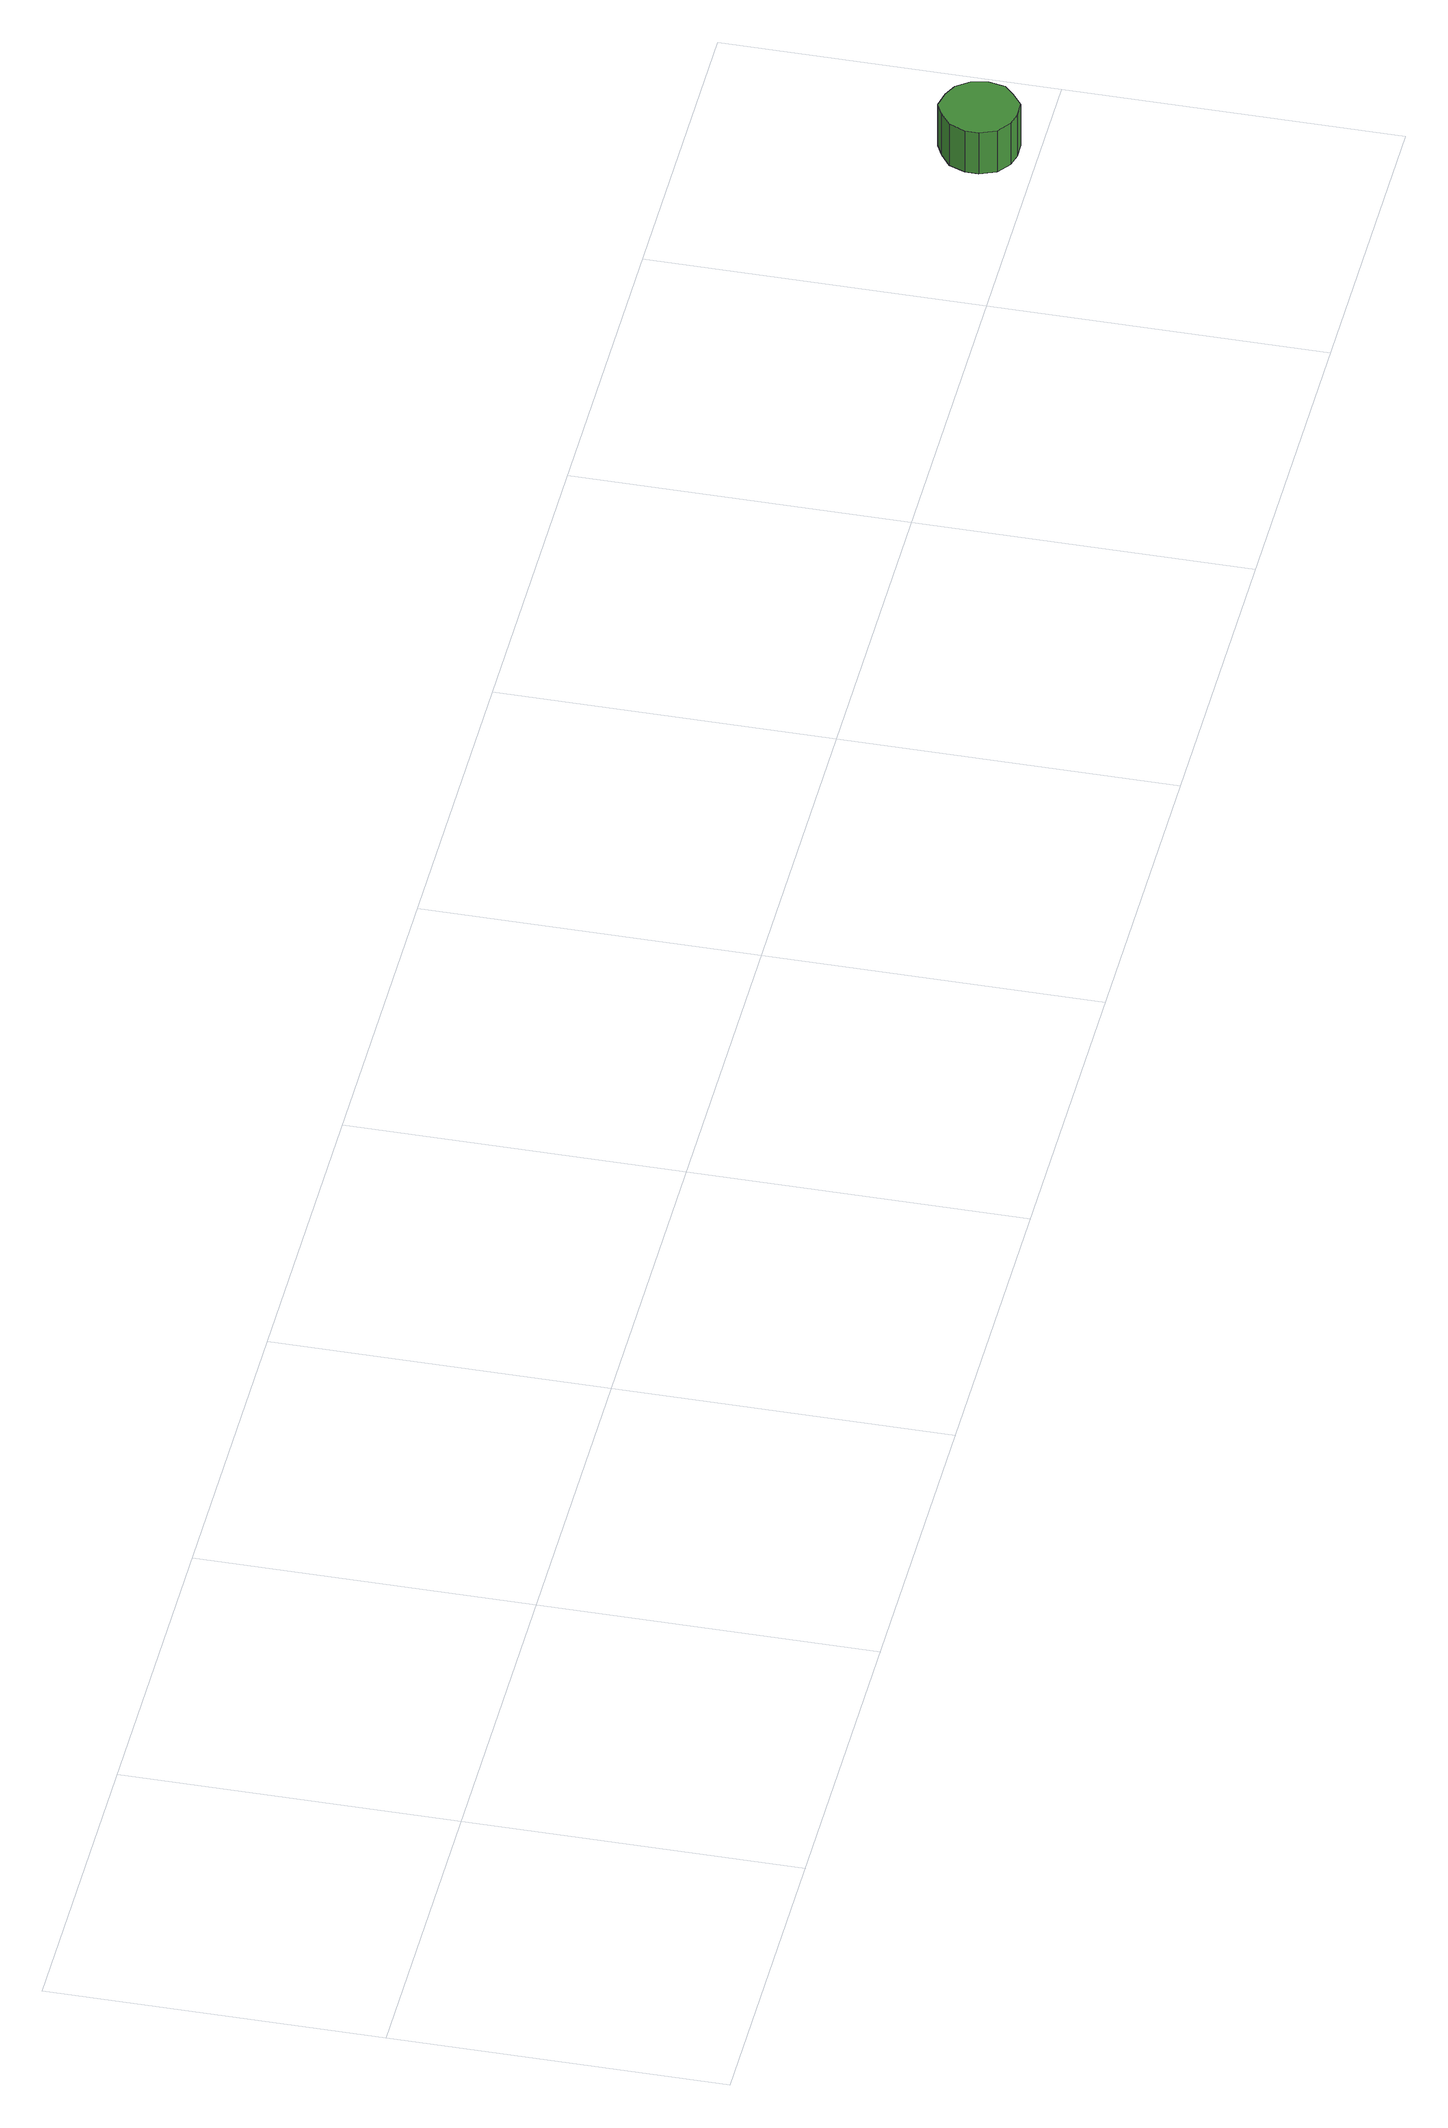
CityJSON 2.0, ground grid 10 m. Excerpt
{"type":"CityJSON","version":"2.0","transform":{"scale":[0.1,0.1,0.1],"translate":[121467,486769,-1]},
"CityObjects":{
"tree1":{"type":"SolitaryVegetationObject","attributes":{"function":"something"}},
"tree2":{"type":"SolitaryVegetationObject","attributes":{"function":"something"},"geometry":[{"type":"MultiSurface","lod":"1","boundaries":[[[0,1,2,3,4,5,6,7,8,9,10,11,12,13,14]],[[15,16,17,18,19,20,21,22,23,24,25,26,27,28,29]],[[0,29,28,1]],[[1,28,27,2]],[[2,27,26,3]],[[3,26,25,4]],[[4,25,24,5]],[[5,24,23,6]],[[6,23,22,7]],[[7,22,21,8]],[[8,21,20,9]],[[9,20,19,10]],[[10,19,18,11]],[[11,18,17,12]],[[12,17,16,13]],[[13,16,15,14]],[[14,15,29,0]]]}]}
},
"vertices":[
[781,17,22],[780,22,22],[777,26,22],[773,28,22],[768,29,22],[764,27,22],[760,24,22],[758,19,22],[758,15,22],[760,10,22],[764,7,22],[768,6,22],[773,6,22],[777,9,22],[780,12,22],[780,12,7],[777,9,7],[773,6,7],[768,6,7],[764,7,7],[760,10,7],[758,15,7],[758,19,7],[760,24,7],[764,27,7],[768,29,7],[773,28,7],[777,26,7],[780,22,7],[781,17,7]
]}
